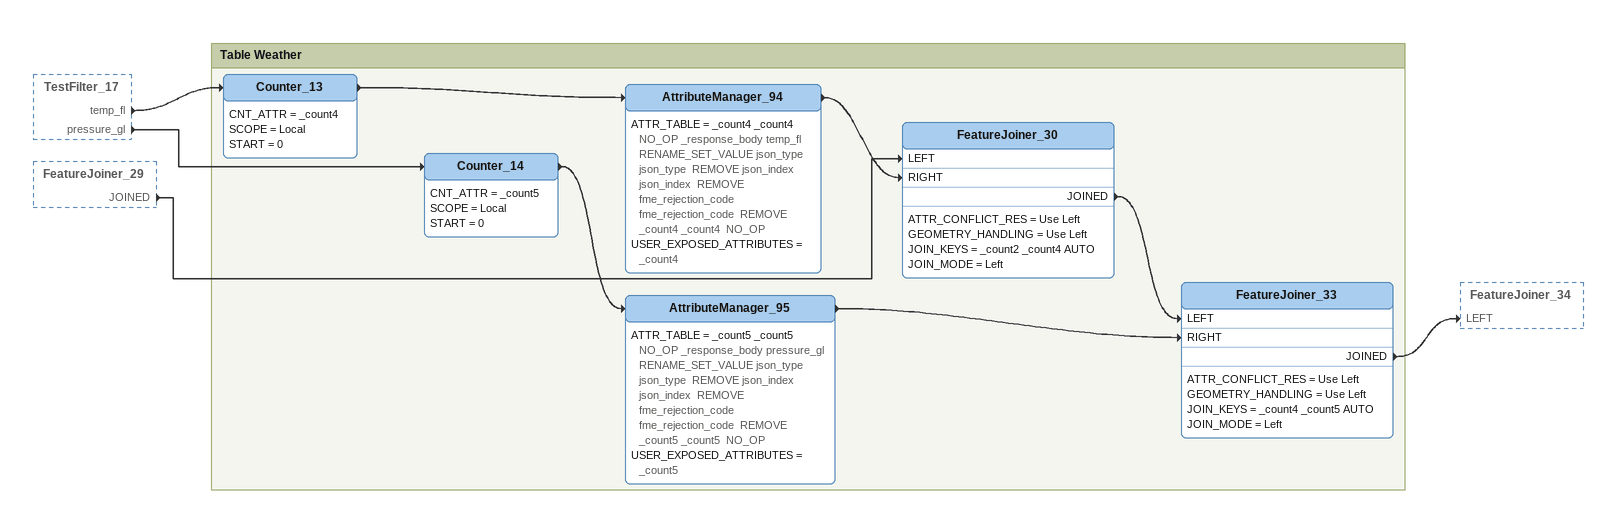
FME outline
TestFilter_17 [outside]
    temp_fl -> Counter_13
    pressure_gl -> Counter_14
FeatureJoiner_29 [outside]
    JOINED -> FeatureJoiner_30 [LEFT]

Bookmark: Table Weather
Counter_13
    CNT_ATTR = _count4
    SCOPE = Local
    START = 0
    -> AttributeManager_94
AttributeManager_94
    ATTR_TABLE = _count4 _count4  NO_OP _response_body temp_fl  RENAME_SET_VALUE json_type json_type  REMOVE json_index json_index  REMOVE fme_rejection_code fme_rejection_code  REMOVE _count4 _count4  NO_OP
    USER_EXPOSED_ATTRIBUTES = _count4
    -> FeatureJoiner_30 [RIGHT]
FeatureJoiner_30
    ATTR_CONFLICT_RES = Use Left
    GEOMETRY_HANDLING = Use Left
    JOIN_KEYS = _count2 _count4 AUTO
    JOIN_MODE = Left
    JOINED -> FeatureJoiner_33 [LEFT]
Counter_14
    CNT_ATTR = _count5
    SCOPE = Local
    START = 0
    -> AttributeManager_95
AttributeManager_95
    ATTR_TABLE = _count5 _count5  NO_OP _response_body pressure_gl  RENAME_SET_VALUE json_type json_type  REMOVE json_index json_index  REMOVE fme_rejection_code fme_rejection_code  REMOVE _count5 _count5  NO_OP
    USER_EXPOSED_ATTRIBUTES = _count5
    -> FeatureJoiner_33 [RIGHT]
FeatureJoiner_33
    ATTR_CONFLICT_RES = Use Left
    GEOMETRY_HANDLING = Use Left
    JOIN_KEYS = _count4 _count5 AUTO
    JOIN_MODE = Left
    JOINED -> FeatureJoiner_34 [LEFT]
